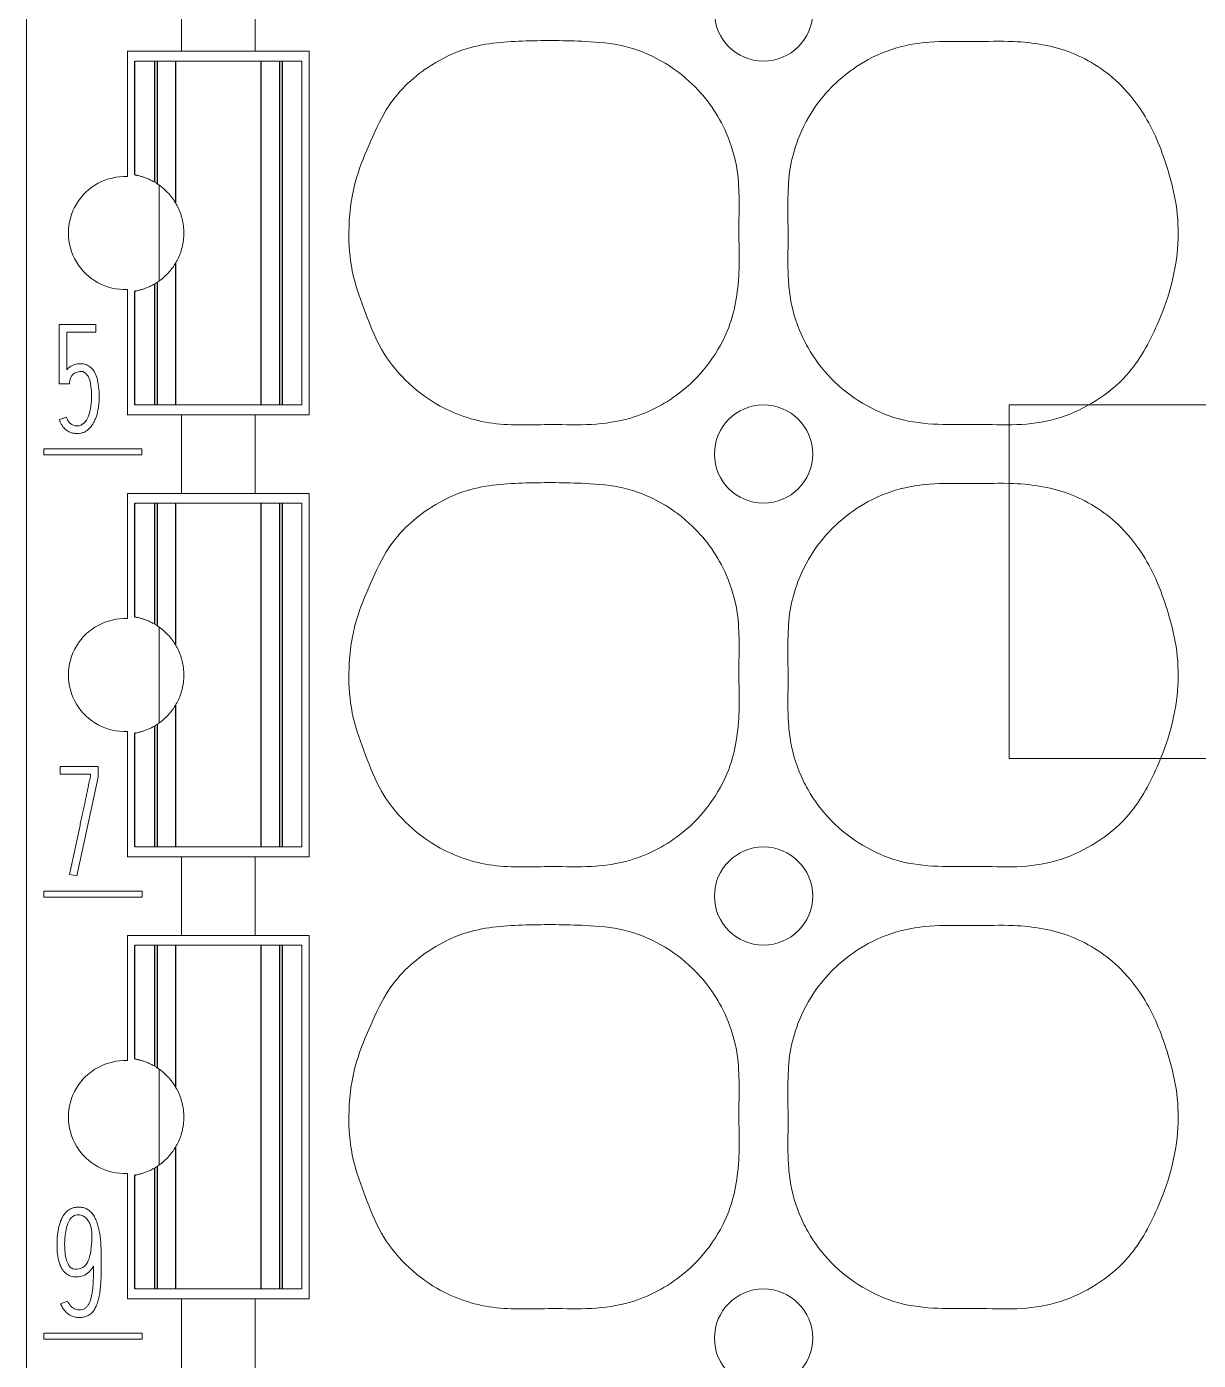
# Model space of a CAD drawing. Header units: millimetres. Extents: x 6750 to 121550, y -28210 to 66060.
# Drawn here: x 16093.57 to 16104.27, y 16110.79 to 16122.96 of the extents above; entities that cross this region are included whole.
import ezdxf

# ---------------------------------------------------------------- set-up
doc = ezdxf.new("R2010")
doc.units = ezdxf.units.MM
doc.layers.add('1', color=7, linetype='Continuous')

# ---------------------------------------------------------------- blocks, each defined once
blk = doc.blocks.new('1')
at = {"layer": '1', "color": 7, "linetype": 'Continuous', "lineweight": 13}
for p, q in [((40264.824, 18077.346), (40264.824, 18034.999)), ((40266.399, 18067.099), (40266.399, 18067.899)), ((40267.149, 18067.899), (40267.149, 18067.099)), ((40265.849, 18067.099), (40265.849, 18065.823)), ((40266.399, 18067.099), (40265.849, 18067.099)), ((40267.149, 18067.099), (40266.399, 18067.099)), ((40267.699, 18067.099), (40267.149, 18067.099)), ((40267.699, 18063.399), (40267.699, 18067.099)), ((40265.923, 18066.999), (40265.923, 18065.841)), ((40265.924, 18066.999), (40266.124, 18066.999)), ((40265.924, 18066.999), (40265.924, 18065.841)), ((40265.924, 18066.999), (40265.924, 18065.841)), ((40266.152, 18066.999), (40266.124, 18066.999)), ((40266.34, 18066.999), (40266.152, 18066.999)), ((40267.396, 18066.999), (40267.208, 18066.999)), ((40267.424, 18066.999), (40267.396, 18066.999)), ((40267.624, 18066.999), (40267.424, 18066.999)), ((40267.624, 18066.999), (40267.624, 18063.499)), ((40265.924, 18065.841), (40265.924, 18065.841)), ((40266.173, 18064.761), (40266.173, 18065.737)), ((40265.849, 18064.675), (40265.849, 18063.399)), ((40265.923, 18064.657), (40265.924, 18064.657)), ((40265.923, 18064.656), (40265.923, 18063.499)), ((40265.924, 18064.657), (40265.924, 18064.657)), ((40265.924, 18064.657), (40265.924, 18063.499)), ((40265.924, 18064.657), (40265.924, 18063.499)), ((40265.155, 18064.319), (40265.527, 18064.319)), ((40265.155, 18063.713), (40265.155, 18064.319)), ((40265.527, 18064.241), (40265.233, 18064.241)), ((40265.233, 18064.241), (40265.233, 18063.857)), ((40265.527, 18064.319), (40265.527, 18064.241)), ((40265.26, 18063.713), (40265.155, 18063.713)), ((40265.849, 18063.399), (40266.399, 18063.399)), ((40265.924, 18063.499), (40266.124, 18063.499)), ((40266.152, 18063.499), (40266.124, 18063.499)), ((40266.34, 18063.499), (40266.152, 18063.499)), ((40266.399, 18062.599), (40266.399, 18063.399)), ((40266.399, 18063.399), (40267.149, 18063.399)), ((40267.149, 18063.399), (40267.699, 18063.399)), ((40267.149, 18063.399), (40267.149, 18062.599)), ((40267.396, 18063.499), (40267.208, 18063.499)), ((40267.424, 18063.499), (40267.396, 18063.499)), ((40267.624, 18063.499), (40267.424, 18063.499)), ((40265.157, 18063.35), (40265.23, 18063.376)), ((40264.998, 18063.051), (40264.998, 18062.99)), ((40265.997, 18063.051), (40264.998, 18063.051)), ((40264.998, 18062.99), (40265.997, 18062.99)), ((40265.997, 18062.99), (40265.997, 18063.051)), ((40265.849, 18062.599), (40265.849, 18061.323)), ((40266.399, 18062.599), (40265.849, 18062.599)), ((40267.149, 18062.599), (40266.399, 18062.599)), ((40267.699, 18062.599), (40267.149, 18062.599)), ((40267.699, 18058.899), (40267.699, 18062.599)), ((40265.923, 18062.499), (40265.923, 18061.341)), ((40265.924, 18062.499), (40266.124, 18062.499)), ((40265.924, 18062.499), (40265.924, 18061.341)), ((40265.924, 18062.499), (40265.924, 18061.341)), ((40266.152, 18062.499), (40266.124, 18062.499)), ((40266.34, 18062.499), (40266.152, 18062.499)), ((40267.396, 18062.499), (40267.208, 18062.499)), ((40267.424, 18062.499), (40267.396, 18062.499)), ((40267.624, 18062.499), (40267.424, 18062.499)), ((40267.624, 18062.499), (40267.624, 18058.999)), ((40265.924, 18061.341), (40265.924, 18061.341)), ((40266.173, 18060.261), (40266.173, 18061.237)), ((40265.849, 18060.175), (40265.849, 18058.899)), ((40265.923, 18060.157), (40265.924, 18060.157)), ((40265.923, 18060.156), (40265.923, 18058.999)), ((40265.924, 18060.157), (40265.924, 18060.157)), ((40265.924, 18060.157), (40265.924, 18058.999)), ((40265.924, 18060.157), (40265.924, 18058.999)), ((40265.551, 18059.819), (40265.166, 18059.819)), ((40265.166, 18059.819), (40265.166, 18059.741)), ((40265.166, 18059.741), (40265.474, 18059.741)), ((40265.474, 18059.741), (40265.474, 18059.718)), ((40265.551, 18059.711), (40265.551, 18059.819)), ((40265.336, 18058.704), (40265.551, 18059.711)), ((40265.367, 18059.217), (40265.26, 18058.72)), ((40265.924, 18058.999), (40266.124, 18058.999)), ((40266.152, 18058.999), (40266.124, 18058.999)), ((40266.34, 18058.999), (40266.152, 18058.999)), ((40267.396, 18058.999), (40267.208, 18058.999)), ((40267.424, 18058.999), (40267.396, 18058.999)), ((40267.624, 18058.999), (40267.424, 18058.999)), ((40265.849, 18058.899), (40266.399, 18058.899)), ((40266.399, 18058.099), (40266.399, 18058.899)), ((40266.399, 18058.899), (40267.149, 18058.899)), ((40267.149, 18058.899), (40267.699, 18058.899)), ((40267.149, 18058.899), (40267.149, 18058.099)), ((40265.26, 18058.72), (40265.336, 18058.704)), ((40265.998, 18058.55), (40264.999, 18058.55)), ((40264.999, 18058.55), (40264.999, 18058.489)), ((40265.998, 18058.489), (40265.998, 18058.55)), ((40264.999, 18058.489), (40265.998, 18058.489)), ((40265.849, 18058.099), (40265.849, 18056.823)), ((40266.399, 18058.099), (40265.849, 18058.099)), ((40267.149, 18058.099), (40266.399, 18058.099)), ((40267.699, 18058.099), (40267.149, 18058.099)), ((40267.699, 18054.399), (40267.699, 18058.099)), ((40265.923, 18057.999), (40265.923, 18056.841)), ((40265.924, 18057.999), (40265.924, 18056.841)), ((40265.924, 18057.999), (40265.924, 18056.841)), ((40265.924, 18057.999), (40266.124, 18057.999)), ((40266.152, 18057.999), (40266.124, 18057.999)), ((40266.34, 18057.999), (40266.152, 18057.999)), ((40267.396, 18057.999), (40267.208, 18057.999)), ((40267.424, 18057.999), (40267.396, 18057.999)), ((40267.624, 18057.999), (40267.424, 18057.999)), ((40267.624, 18057.999), (40267.624, 18054.499)), ((40265.924, 18056.841), (40265.924, 18056.841)), ((40266.173, 18055.761), (40266.173, 18056.737)), ((40265.849, 18055.675), (40265.849, 18054.399)), ((40265.923, 18055.657), (40265.924, 18055.657)), ((40265.923, 18055.656), (40265.923, 18054.499)), ((40265.924, 18055.657), (40265.924, 18055.657)), ((40265.924, 18055.657), (40265.924, 18054.499)), ((40265.924, 18055.657), (40265.924, 18054.499)), ((40265.924, 18054.499), (40266.124, 18054.499)), ((40266.152, 18054.499), (40266.124, 18054.499)), ((40266.34, 18054.499), (40266.152, 18054.499)), ((40267.396, 18054.499), (40267.208, 18054.499)), ((40267.424, 18054.499), (40267.396, 18054.499)), ((40267.624, 18054.499), (40267.424, 18054.499)), ((40265.17, 18054.347), (40265.241, 18054.376)), ((40265.849, 18054.399), (40266.399, 18054.399)), ((40266.399, 18053.599), (40266.399, 18054.399)), ((40266.399, 18054.399), (40267.149, 18054.399)), ((40267.149, 18054.399), (40267.699, 18054.399)), ((40267.149, 18054.399), (40267.149, 18053.599)), ((40265, 18054.05), (40265, 18053.989)), ((40265.998, 18054.05), (40265, 18054.05)), ((40265.998, 18053.989), (40265.998, 18054.05)), ((40265, 18053.989), (40265.998, 18053.989))]:
    blk.add_line(p, q, dxfattribs=at)
at = {"layer": '1', "color": 7, "linetype": 'Continuous', "lineweight": 25}
for p, q in [((40266.124, 18066.999), (40266.124, 18065.769)), ((40266.152, 18066.999), (40266.152, 18065.751)), ((40266.34, 18066.999), (40266.34, 18065.555)), ((40267.208, 18066.999), (40267.208, 18063.499)), ((40267.396, 18066.999), (40267.396, 18063.499)), ((40267.424, 18066.999), (40267.424, 18063.499)), ((40266.34, 18064.943), (40266.34, 18063.499)), ((40266.152, 18064.747), (40266.152, 18063.499)), ((40266.124, 18064.729), (40266.124, 18063.499)), ((40266.124, 18062.499), (40266.124, 18061.269)), ((40266.152, 18062.499), (40266.152, 18061.251)), ((40266.34, 18062.499), (40266.34, 18061.055)), ((40267.208, 18062.499), (40267.208, 18058.999)), ((40267.396, 18062.499), (40267.396, 18058.999)), ((40267.424, 18062.499), (40267.424, 18058.999)), ((40266.34, 18060.443), (40266.34, 18058.999)), ((40266.124, 18060.229), (40266.124, 18058.999)), ((40266.152, 18060.247), (40266.152, 18058.999)), ((40266.124, 18057.999), (40266.124, 18056.769)), ((40266.152, 18057.999), (40266.152, 18056.751)), ((40266.34, 18057.999), (40266.34, 18056.555)), ((40267.208, 18057.999), (40267.208, 18054.499)), ((40267.396, 18057.999), (40267.396, 18054.499)), ((40267.424, 18057.999), (40267.424, 18054.499)), ((40266.34, 18055.943), (40266.34, 18054.499)), ((40266.124, 18055.729), (40266.124, 18054.499)), ((40266.152, 18055.747), (40266.152, 18054.499))]:
    blk.add_line(p, q, dxfattribs=at)
at = {"layer": '1', "color": 7, "linetype": 'Continuous', "lineweight": 13}
for centre in [(40272.324, 18067.499), (40272.324, 18062.999), (40272.324, 18058.499), (40272.324, 18053.999)]:
    blk.add_circle(centre, 0.5, dxfattribs=at)
for centre, radius, start, end in [((40265.824, 18065.249), 0.575, 87.5081, 272.4919), ((40265.824, 18065.249), 0.6, 56.8644, 60), ((40265.824, 18065.249), 0.6, 300, 303.1356), ((40265.824, 18060.749), 0.575, 87.5081, 272.4919), ((40265.824, 18060.749), 0.6, 56.8644, 60), ((40265.824, 18060.749), 0.6, 300, 303.1356), ((40265.824, 18056.249), 0.575, 87.5081, 272.4919), ((40265.824, 18056.249), 0.6, 56.8644, 60), ((40265.824, 18056.249), 0.6, 300, 303.1356)]:
    blk.add_arc(centre, radius, start, end, dxfattribs=at)
for points, knots in [([(40268.435, 18064.068), (40268.501, 18063.952), (40268.668, 18063.739), (40269.043, 18063.45), (40269.564, 18063.273), (40270.104, 18063.307), (40270.571, 18063.289), (40271.041, 18063.357), (40271.464, 18063.583), (40271.79, 18063.926), (40272.021, 18064.341), (40272.087, 18064.815), (40272.065, 18065.348), (40272.093, 18065.82), (40271.941, 18066.341), (40271.668, 18066.735), (40271.288, 18067.017), (40270.91, 18067.172), (40270.44, 18067.209), (40269.909, 18067.211), (40269.366, 18067.178), (40268.875, 18066.943), (40268.519, 18066.618), (40268.326, 18066.186), (40268.193, 18065.879), (40268.118, 18065.551), (40268.092, 18065.217), (40268.131, 18064.812), (40268.272, 18064.435), (40268.369, 18064.184), (40268.435, 18064.068)], [0, 0, 0, 0, 0.03125, 0.0625, 0.109375, 0.15625, 0.1875, 0.21875, 0.265625, 0.296875, 0.328125, 0.375, 0.40625, 0.453125, 0.484375, 0.53125, 0.5625, 0.59375, 0.625, 0.671875, 0.71875, 0.75, 0.796875, 0.828125, 0.859375, 0.875, 0.90625, 0.9375, 0.96875, 1, 1, 1, 1]), ([(40272.8, 18064.043), (40272.869, 18063.929), (40273.038, 18063.718), (40273.366, 18063.477), (40273.744, 18063.326), (40274.148, 18063.293), (40274.549, 18063.305), (40274.951, 18063.286), (40275.351, 18063.355), (40275.717, 18063.529), (40276.086, 18063.831), (40276.314, 18064.25), (40276.477, 18064.689), (40276.551, 18065.087), (40276.544, 18065.491), (40276.432, 18065.948), (40276.263, 18066.389), (40275.931, 18066.821), (40275.474, 18067.124), (40274.933, 18067.213), (40274.465, 18067.193), (40274.064, 18067.209), (40273.662, 18067.15), (40273.324, 18066.992), (40273.057, 18066.787), (40272.834, 18066.534), (40272.675, 18066.236), (40272.584, 18065.911), (40272.568, 18065.575), (40272.577, 18065.208), (40272.568, 18064.873), (40272.594, 18064.538), (40272.672, 18064.279), (40272.765, 18064.101), (40272.8, 18064.043)], [0, 0, 0, 0, 0.03125, 0.0625, 0.09375, 0.125, 0.15625, 0.1875, 0.21875, 0.25, 0.28125, 0.328125, 0.359375, 0.390625, 0.421875, 0.453125, 0.5, 0.53125, 0.578125, 0.625, 0.65625, 0.6875, 0.71875, 0.75, 0.773438, 0.796875, 0.828125, 0.851562, 0.875, 0.90625, 0.9375, 0.953125, 0.984375, 1, 1, 1, 1]), ([(40267.208, 18066.999), (40267.198, 18066.999), (40267.18, 18066.999), (40267.152, 18066.999), (40267.123, 18066.999), (40267.102, 18066.999), (40267.066, 18066.999), (40266.995, 18066.999), (40266.92, 18066.999), (40266.827, 18066.999), (40266.728, 18066.999), (40266.63, 18066.999), (40266.55, 18066.999), (40266.482, 18066.999), (40266.443, 18066.999), (40266.424, 18066.999), (40266.385, 18066.999), (40266.358, 18066.999), (40266.34, 18066.999)], [0, 0, 0, 0, 0.06207, 0.11975, 0.187035, 0.2395, 0.284229, 0.328958, 0.391725, 0.453791, 0.535986, 0.613149, 0.671042, 0.715771, 0.7605, 0.819646, 0.88025, 1, 1, 1, 1]), ([(40266.124, 18065.769), (40266.112, 18065.775), (40266.1, 18065.782), (40266.082, 18065.791), (40266.076, 18065.793), (40266.064, 18065.799), (40266.058, 18065.801), (40266.04, 18065.809), (40266.028, 18065.813), (40266.012, 18065.819), (40266.007, 18065.82), (40265.996, 18065.824), (40265.991, 18065.825), (40265.976, 18065.829), (40265.968, 18065.832), (40265.956, 18065.834), (40265.952, 18065.835), (40265.946, 18065.836), (40265.94, 18065.838), (40265.935, 18065.839), (40265.931, 18065.839), (40265.929, 18065.84), (40265.925, 18065.84), (40265.924, 18065.841), (40265.924, 18065.841)], [0, 0, 0, 0, 0.125085, 0.125085, 0.187628, 0.187628, 0.25017, 0.25017, 0.375256, 0.375256, 0.437798, 0.437798, 0.500341, 0.500341, 0.625426, 0.625426, 0.687969, 0.687969, 0.750511, 0.813054, 0.813054, 0.875596, 0.875596, 1, 1, 1, 1]), ([(40266.34, 18065.555), (40266.336, 18065.562), (40266.331, 18065.569), (40266.321, 18065.585), (40266.315, 18065.593), (40266.303, 18065.61), (40266.296, 18065.619), (40266.282, 18065.636), (40266.275, 18065.645), (40266.259, 18065.662), (40266.25, 18065.671), (40266.233, 18065.688), (40266.223, 18065.697), (40266.194, 18065.721), (40266.174, 18065.737), (40266.152, 18065.751)], [0, 0, 0, 0, 0.125, 0.125, 0.25, 0.25, 0.375, 0.375, 0.5, 0.5, 0.625, 0.625, 0.75, 0.75, 1, 1, 1, 1]), ([(40266.34, 18064.943), (40266.35, 18064.96), (40266.359, 18064.978), (40266.373, 18065.008), (40266.378, 18065.019), (40266.387, 18065.041), (40266.391, 18065.053), (40266.399, 18065.079), (40266.403, 18065.092), (40266.408, 18065.113), (40266.41, 18065.12), (40266.413, 18065.135), (40266.414, 18065.142), (40266.418, 18065.166), (40266.42, 18065.181), (40266.422, 18065.206), (40266.423, 18065.215), (40266.423, 18065.232), (40266.424, 18065.249), (40266.423, 18065.266), (40266.423, 18065.283), (40266.422, 18065.292), (40266.42, 18065.316), (40266.418, 18065.332), (40266.414, 18065.355), (40266.413, 18065.363), (40266.41, 18065.378), (40266.408, 18065.385), (40266.403, 18065.406), (40266.399, 18065.419), (40266.391, 18065.444), (40266.387, 18065.456), (40266.378, 18065.479), (40266.373, 18065.49), (40266.359, 18065.52), (40266.35, 18065.538), (40266.34, 18065.555)], [0, 0, 0, 0, 0.125, 0.125, 0.1875, 0.1875, 0.25, 0.25, 0.3125, 0.3125, 0.34375, 0.34375, 0.375, 0.375, 0.4375, 0.4375, 0.46875, 0.46875, 0.5, 0.53125, 0.53125, 0.5625, 0.5625, 0.625, 0.625, 0.65625, 0.65625, 0.6875, 0.6875, 0.75, 0.75, 0.8125, 0.8125, 0.875, 0.875, 1, 1, 1, 1]), ([(40266.152, 18064.747), (40266.174, 18064.761), (40266.194, 18064.776), (40266.223, 18064.801), (40266.233, 18064.81), (40266.25, 18064.827), (40266.259, 18064.835), (40266.274, 18064.853), (40266.282, 18064.862), (40266.296, 18064.879), (40266.303, 18064.888), (40266.315, 18064.905), (40266.321, 18064.913), (40266.331, 18064.929), (40266.336, 18064.936), (40266.34, 18064.943)], [0, 0, 0, 0, 0.25, 0.25, 0.375, 0.375, 0.5, 0.5, 0.625, 0.625, 0.75, 0.75, 0.875, 0.875, 1, 1, 1, 1]), ([(40265.924, 18064.657), (40265.924, 18064.657), (40265.925, 18064.658), (40265.929, 18064.658), (40265.931, 18064.659), (40265.935, 18064.659), (40265.937, 18064.66), (40265.945, 18064.661), (40265.952, 18064.663), (40265.964, 18064.666), (40265.968, 18064.667), (40265.977, 18064.669), (40265.986, 18064.671), (40265.996, 18064.674), (40266.006, 18064.677), (40266.012, 18064.679), (40266.028, 18064.685), (40266.04, 18064.689), (40266.064, 18064.699), (40266.076, 18064.704), (40266.1, 18064.716), (40266.112, 18064.723), (40266.124, 18064.729)], [0, 0, 0, 0, 0.125, 0.125, 0.1875, 0.1875, 0.25, 0.25, 0.375, 0.375, 0.4375, 0.4375, 0.5, 0.5625, 0.5625, 0.625, 0.625, 0.75, 0.75, 0.875, 0.875, 1, 1, 1, 1]), ([(40265.233, 18063.857), (40265.237, 18063.863), (40265.247, 18063.873), (40265.265, 18063.888), (40265.286, 18063.901), (40265.31, 18063.911), (40265.339, 18063.917), (40265.38, 18063.92), (40265.429, 18063.913), (40265.479, 18063.883), (40265.518, 18063.834), (40265.544, 18063.766), (40265.559, 18063.68), (40265.563, 18063.597), (40265.561, 18063.528), (40265.556, 18063.477), (40265.547, 18063.43), (40265.535, 18063.386), (40265.52, 18063.347), (40265.502, 18063.311), (40265.482, 18063.281), (40265.458, 18063.255), (40265.433, 18063.234), (40265.405, 18063.219), (40265.375, 18063.21), (40265.351, 18063.208), (40265.333, 18063.208), (40265.321, 18063.209), (40265.306, 18063.21), (40265.29, 18063.213), (40265.273, 18063.218), (40265.255, 18063.226), (40265.237, 18063.236), (40265.219, 18063.25), (40265.201, 18063.268), (40265.183, 18063.29), (40265.169, 18063.318), (40265.161, 18063.339), (40265.157, 18063.35)], [0, 0, 0, 0, 0.016185, 0.033271, 0.051531, 0.071348, 0.093558, 0.118791, 0.162536, 0.203888, 0.248609, 0.301929, 0.367689, 0.447774, 0.488171, 0.526452, 0.56284, 0.597093, 0.628979, 0.658815, 0.68665, 0.712645, 0.737417, 0.761185, 0.784296, 0.807668, 0.815424, 0.824863, 0.835991, 0.848402, 0.861845, 0.876497, 0.892371, 0.909638, 0.928581, 0.949563, 0.973224, 1, 1, 1, 1]), ([(40265.23, 18063.376), (40265.234, 18063.358), (40265.25, 18063.326), (40265.296, 18063.285), (40265.364, 18063.281), (40265.43, 18063.326), (40265.467, 18063.412), (40265.487, 18063.535), (40265.484, 18063.665), (40265.465, 18063.783), (40265.402, 18063.847), (40265.337, 18063.837), (40265.284, 18063.807), (40265.263, 18063.756), (40265.26, 18063.724), (40265.26, 18063.713)], [0, 0, 0, 0, 0.050241, 0.110658, 0.170431, 0.241186, 0.332479, 0.441283, 0.610569, 0.720659, 0.790637, 0.848737, 0.901567, 0.966598, 1, 1, 1, 1]), ([(40267.208, 18063.499), (40267.198, 18063.499), (40267.18, 18063.499), (40267.152, 18063.499), (40267.123, 18063.499), (40267.102, 18063.499), (40267.066, 18063.499), (40266.995, 18063.499), (40266.92, 18063.499), (40266.827, 18063.499), (40266.728, 18063.499), (40266.63, 18063.499), (40266.55, 18063.499), (40266.482, 18063.499), (40266.443, 18063.499), (40266.424, 18063.499), (40266.385, 18063.499), (40266.358, 18063.499), (40266.34, 18063.499)], [0, 0, 0, 0, 0.06207, 0.11975, 0.187035, 0.2395, 0.284229, 0.328958, 0.391725, 0.453791, 0.535986, 0.613149, 0.671042, 0.715771, 0.7605, 0.819646, 0.88025, 1, 1, 1, 1]), ([(40268.435, 18059.568), (40268.501, 18059.452), (40268.668, 18059.239), (40269.043, 18058.95), (40269.564, 18058.773), (40270.104, 18058.807), (40270.571, 18058.789), (40271.041, 18058.857), (40271.464, 18059.083), (40271.79, 18059.426), (40272.021, 18059.841), (40272.087, 18060.315), (40272.065, 18060.848), (40272.093, 18061.32), (40271.941, 18061.841), (40271.668, 18062.235), (40271.288, 18062.517), (40270.91, 18062.672), (40270.44, 18062.709), (40269.909, 18062.711), (40269.366, 18062.678), (40268.875, 18062.443), (40268.519, 18062.118), (40268.326, 18061.686), (40268.193, 18061.379), (40268.118, 18061.051), (40268.092, 18060.717), (40268.131, 18060.312), (40268.272, 18059.935), (40268.369, 18059.684), (40268.435, 18059.568)], [0, 0, 0, 0, 0.03125, 0.0625, 0.109375, 0.15625, 0.1875, 0.21875, 0.265625, 0.296875, 0.328125, 0.375, 0.40625, 0.453125, 0.484375, 0.53125, 0.5625, 0.59375, 0.625, 0.671875, 0.71875, 0.75, 0.796875, 0.828125, 0.859375, 0.875, 0.90625, 0.9375, 0.96875, 1, 1, 1, 1]), ([(40272.8, 18059.543), (40272.869, 18059.429), (40273.038, 18059.218), (40273.366, 18058.977), (40273.744, 18058.826), (40274.148, 18058.793), (40274.549, 18058.805), (40274.951, 18058.786), (40275.351, 18058.855), (40275.717, 18059.029), (40276.086, 18059.331), (40276.314, 18059.75), (40276.477, 18060.189), (40276.551, 18060.587), (40276.544, 18060.991), (40276.432, 18061.448), (40276.263, 18061.889), (40275.931, 18062.321), (40275.474, 18062.624), (40274.933, 18062.713), (40274.465, 18062.693), (40274.064, 18062.709), (40273.662, 18062.65), (40273.324, 18062.492), (40273.057, 18062.287), (40272.834, 18062.034), (40272.675, 18061.736), (40272.584, 18061.411), (40272.568, 18061.075), (40272.577, 18060.708), (40272.568, 18060.373), (40272.594, 18060.038), (40272.672, 18059.779), (40272.765, 18059.601), (40272.8, 18059.543)], [0, 0, 0, 0, 0.03125, 0.0625, 0.09375, 0.125, 0.15625, 0.1875, 0.21875, 0.25, 0.28125, 0.328125, 0.359375, 0.390625, 0.421875, 0.453125, 0.5, 0.53125, 0.578125, 0.625, 0.65625, 0.6875, 0.71875, 0.75, 0.773438, 0.796875, 0.828125, 0.851562, 0.875, 0.90625, 0.9375, 0.953125, 0.984375, 1, 1, 1, 1]), ([(40267.208, 18062.499), (40267.198, 18062.499), (40267.18, 18062.499), (40267.152, 18062.499), (40267.123, 18062.499), (40267.102, 18062.499), (40267.066, 18062.499), (40266.995, 18062.499), (40266.92, 18062.499), (40266.827, 18062.499), (40266.728, 18062.499), (40266.63, 18062.499), (40266.55, 18062.499), (40266.482, 18062.499), (40266.443, 18062.499), (40266.424, 18062.499), (40266.385, 18062.499), (40266.358, 18062.499), (40266.34, 18062.499)], [0, 0, 0, 0, 0.06207, 0.11975, 0.187035, 0.2395, 0.284229, 0.328958, 0.391725, 0.453791, 0.535986, 0.613149, 0.671042, 0.715771, 0.7605, 0.819646, 0.88025, 1, 1, 1, 1]), ([(40266.124, 18061.269), (40266.112, 18061.275), (40266.1, 18061.282), (40266.082, 18061.291), (40266.076, 18061.293), (40266.064, 18061.299), (40266.058, 18061.301), (40266.04, 18061.309), (40266.028, 18061.313), (40266.012, 18061.319), (40266.007, 18061.32), (40265.996, 18061.324), (40265.991, 18061.325), (40265.976, 18061.329), (40265.968, 18061.332), (40265.956, 18061.334), (40265.952, 18061.335), (40265.946, 18061.336), (40265.94, 18061.338), (40265.935, 18061.339), (40265.931, 18061.339), (40265.929, 18061.34), (40265.925, 18061.34), (40265.924, 18061.341), (40265.924, 18061.341)], [0, 0, 0, 0, 0.125085, 0.125085, 0.187628, 0.187628, 0.25017, 0.25017, 0.375256, 0.375256, 0.437798, 0.437798, 0.500341, 0.500341, 0.625426, 0.625426, 0.687969, 0.687969, 0.750511, 0.813054, 0.813054, 0.875596, 0.875596, 1, 1, 1, 1]), ([(40266.34, 18061.055), (40266.336, 18061.062), (40266.331, 18061.069), (40266.321, 18061.085), (40266.315, 18061.093), (40266.303, 18061.11), (40266.296, 18061.119), (40266.282, 18061.136), (40266.275, 18061.145), (40266.259, 18061.162), (40266.25, 18061.171), (40266.233, 18061.188), (40266.223, 18061.197), (40266.194, 18061.221), (40266.174, 18061.237), (40266.152, 18061.251)], [0, 0, 0, 0, 0.125, 0.125, 0.25, 0.25, 0.375, 0.375, 0.5, 0.5, 0.625, 0.625, 0.75, 0.75, 1, 1, 1, 1]), ([(40266.34, 18060.443), (40266.35, 18060.46), (40266.359, 18060.478), (40266.373, 18060.508), (40266.378, 18060.519), (40266.387, 18060.541), (40266.391, 18060.553), (40266.399, 18060.579), (40266.403, 18060.592), (40266.408, 18060.613), (40266.41, 18060.62), (40266.413, 18060.635), (40266.414, 18060.642), (40266.418, 18060.666), (40266.42, 18060.681), (40266.422, 18060.706), (40266.423, 18060.715), (40266.423, 18060.732), (40266.424, 18060.749), (40266.423, 18060.766), (40266.423, 18060.783), (40266.422, 18060.792), (40266.42, 18060.816), (40266.418, 18060.832), (40266.414, 18060.855), (40266.413, 18060.863), (40266.41, 18060.878), (40266.408, 18060.885), (40266.403, 18060.906), (40266.399, 18060.919), (40266.391, 18060.944), (40266.387, 18060.956), (40266.378, 18060.979), (40266.373, 18060.99), (40266.359, 18061.02), (40266.35, 18061.038), (40266.34, 18061.055)], [0, 0, 0, 0, 0.125, 0.125, 0.1875, 0.1875, 0.25, 0.25, 0.3125, 0.3125, 0.34375, 0.34375, 0.375, 0.375, 0.4375, 0.4375, 0.46875, 0.46875, 0.5, 0.53125, 0.53125, 0.5625, 0.5625, 0.625, 0.625, 0.65625, 0.65625, 0.6875, 0.6875, 0.75, 0.75, 0.8125, 0.8125, 0.875, 0.875, 1, 1, 1, 1]), ([(40266.152, 18060.247), (40266.174, 18060.261), (40266.194, 18060.276), (40266.223, 18060.301), (40266.233, 18060.31), (40266.25, 18060.327), (40266.259, 18060.335), (40266.274, 18060.353), (40266.282, 18060.362), (40266.296, 18060.379), (40266.303, 18060.388), (40266.315, 18060.405), (40266.321, 18060.413), (40266.331, 18060.429), (40266.336, 18060.436), (40266.34, 18060.443)], [0, 0, 0, 0, 0.25, 0.25, 0.375, 0.375, 0.5, 0.5, 0.625, 0.625, 0.75, 0.75, 0.875, 0.875, 1, 1, 1, 1]), ([(40265.924, 18060.157), (40265.924, 18060.157), (40265.925, 18060.158), (40265.929, 18060.158), (40265.931, 18060.159), (40265.935, 18060.159), (40265.937, 18060.16), (40265.945, 18060.161), (40265.952, 18060.163), (40265.964, 18060.166), (40265.968, 18060.167), (40265.977, 18060.169), (40265.986, 18060.171), (40265.996, 18060.174), (40266.006, 18060.177), (40266.012, 18060.179), (40266.028, 18060.185), (40266.04, 18060.189), (40266.064, 18060.199), (40266.076, 18060.204), (40266.1, 18060.216), (40266.112, 18060.223), (40266.124, 18060.229)], [0, 0, 0, 0, 0.125, 0.125, 0.1875, 0.1875, 0.25, 0.25, 0.375, 0.375, 0.4375, 0.4375, 0.5, 0.5625, 0.5625, 0.625, 0.625, 0.75, 0.75, 0.875, 0.875, 1, 1, 1, 1]), ([(40265.474, 18059.718), (40265.474, 18059.716), (40265.471, 18059.71), (40265.469, 18059.695), (40265.463, 18059.671), (40265.456, 18059.639), (40265.448, 18059.601), (40265.439, 18059.557), (40265.429, 18059.509), (40265.418, 18059.455), (40265.406, 18059.398), (40265.393, 18059.339), (40265.38, 18059.278), (40265.371, 18059.238), (40265.367, 18059.217)], [0, 0, 0, 0, 0.011272, 0.041207, 0.089809, 0.153764, 0.229759, 0.3178, 0.415947, 0.522259, 0.636737, 0.75614, 0.877228, 1, 1, 1, 1]), ([(40267.208, 18058.999), (40267.198, 18058.999), (40267.18, 18058.999), (40267.152, 18058.999), (40267.123, 18058.999), (40267.102, 18058.999), (40267.066, 18058.999), (40266.995, 18058.999), (40266.92, 18058.999), (40266.827, 18058.999), (40266.728, 18058.999), (40266.63, 18058.999), (40266.55, 18058.999), (40266.482, 18058.999), (40266.443, 18058.999), (40266.424, 18058.999), (40266.385, 18058.999), (40266.358, 18058.999), (40266.34, 18058.999)], [0, 0, 0, 0, 0.06207, 0.11975, 0.187035, 0.2395, 0.284229, 0.328958, 0.391725, 0.453791, 0.535986, 0.613149, 0.671042, 0.715771, 0.7605, 0.819646, 0.88025, 1, 1, 1, 1]), ([(40268.435, 18055.068), (40268.501, 18054.952), (40268.668, 18054.739), (40269.043, 18054.45), (40269.564, 18054.273), (40270.104, 18054.307), (40270.571, 18054.289), (40271.041, 18054.357), (40271.464, 18054.583), (40271.79, 18054.926), (40272.021, 18055.341), (40272.087, 18055.815), (40272.065, 18056.348), (40272.093, 18056.82), (40271.941, 18057.341), (40271.668, 18057.735), (40271.288, 18058.017), (40270.91, 18058.172), (40270.44, 18058.209), (40269.909, 18058.211), (40269.366, 18058.178), (40268.875, 18057.943), (40268.519, 18057.618), (40268.326, 18057.186), (40268.193, 18056.879), (40268.118, 18056.551), (40268.092, 18056.217), (40268.131, 18055.812), (40268.272, 18055.435), (40268.369, 18055.184), (40268.435, 18055.068)], [0, 0, 0, 0, 0.03125, 0.0625, 0.109375, 0.15625, 0.1875, 0.21875, 0.265625, 0.296875, 0.328125, 0.375, 0.40625, 0.453125, 0.484375, 0.53125, 0.5625, 0.59375, 0.625, 0.671875, 0.71875, 0.75, 0.796875, 0.828125, 0.859375, 0.875, 0.90625, 0.9375, 0.96875, 1, 1, 1, 1]), ([(40272.8, 18055.043), (40272.869, 18054.929), (40273.038, 18054.718), (40273.366, 18054.477), (40273.744, 18054.326), (40274.148, 18054.293), (40274.549, 18054.305), (40274.951, 18054.286), (40275.351, 18054.355), (40275.717, 18054.529), (40276.086, 18054.831), (40276.314, 18055.25), (40276.477, 18055.689), (40276.551, 18056.087), (40276.544, 18056.491), (40276.432, 18056.948), (40276.263, 18057.389), (40275.931, 18057.821), (40275.474, 18058.124), (40274.933, 18058.213), (40274.465, 18058.193), (40274.064, 18058.209), (40273.662, 18058.15), (40273.324, 18057.992), (40273.057, 18057.787), (40272.834, 18057.534), (40272.675, 18057.236), (40272.584, 18056.911), (40272.568, 18056.575), (40272.577, 18056.208), (40272.568, 18055.873), (40272.594, 18055.538), (40272.672, 18055.279), (40272.765, 18055.101), (40272.8, 18055.043)], [0, 0, 0, 0, 0.03125, 0.0625, 0.09375, 0.125, 0.15625, 0.1875, 0.21875, 0.25, 0.28125, 0.328125, 0.359375, 0.390625, 0.421875, 0.453125, 0.5, 0.53125, 0.578125, 0.625, 0.65625, 0.6875, 0.71875, 0.75, 0.773438, 0.796875, 0.828125, 0.851562, 0.875, 0.90625, 0.9375, 0.953125, 0.984375, 1, 1, 1, 1]), ([(40267.208, 18057.999), (40267.198, 18057.999), (40267.18, 18057.999), (40267.152, 18057.999), (40267.123, 18057.999), (40267.102, 18057.999), (40267.066, 18057.999), (40266.995, 18057.999), (40266.92, 18057.999), (40266.827, 18057.999), (40266.728, 18057.999), (40266.63, 18057.999), (40266.55, 18057.999), (40266.482, 18057.999), (40266.443, 18057.999), (40266.424, 18057.999), (40266.385, 18057.999), (40266.358, 18057.999), (40266.34, 18057.999)], [0, 0, 0, 0, 0.06207, 0.11975, 0.187035, 0.2395, 0.284229, 0.328958, 0.391725, 0.453791, 0.535986, 0.613149, 0.671042, 0.715771, 0.7605, 0.819646, 0.88025, 1, 1, 1, 1]), ([(40266.124, 18056.769), (40266.112, 18056.775), (40266.1, 18056.782), (40266.082, 18056.791), (40266.076, 18056.793), (40266.064, 18056.799), (40266.058, 18056.801), (40266.04, 18056.809), (40266.028, 18056.813), (40266.012, 18056.819), (40266.007, 18056.82), (40265.996, 18056.824), (40265.991, 18056.825), (40265.976, 18056.829), (40265.968, 18056.832), (40265.956, 18056.834), (40265.952, 18056.835), (40265.946, 18056.836), (40265.94, 18056.838), (40265.935, 18056.839), (40265.931, 18056.839), (40265.929, 18056.84), (40265.925, 18056.84), (40265.924, 18056.841), (40265.924, 18056.841)], [0, 0, 0, 0, 0.125085, 0.125085, 0.187628, 0.187628, 0.25017, 0.25017, 0.375256, 0.375256, 0.437798, 0.437798, 0.500341, 0.500341, 0.625426, 0.625426, 0.687969, 0.687969, 0.750511, 0.813054, 0.813054, 0.875596, 0.875596, 1, 1, 1, 1]), ([(40266.34, 18056.555), (40266.336, 18056.562), (40266.331, 18056.569), (40266.321, 18056.585), (40266.315, 18056.593), (40266.303, 18056.61), (40266.296, 18056.619), (40266.282, 18056.636), (40266.275, 18056.645), (40266.259, 18056.662), (40266.25, 18056.671), (40266.233, 18056.688), (40266.223, 18056.697), (40266.194, 18056.721), (40266.174, 18056.737), (40266.152, 18056.751)], [0, 0, 0, 0, 0.125, 0.125, 0.25, 0.25, 0.375, 0.375, 0.5, 0.5, 0.625, 0.625, 0.75, 0.75, 1, 1, 1, 1]), ([(40266.34, 18055.943), (40266.35, 18055.96), (40266.359, 18055.978), (40266.373, 18056.008), (40266.378, 18056.019), (40266.387, 18056.041), (40266.391, 18056.053), (40266.399, 18056.079), (40266.403, 18056.092), (40266.408, 18056.113), (40266.41, 18056.12), (40266.413, 18056.135), (40266.414, 18056.142), (40266.418, 18056.166), (40266.42, 18056.181), (40266.422, 18056.206), (40266.423, 18056.215), (40266.423, 18056.232), (40266.424, 18056.249), (40266.423, 18056.266), (40266.423, 18056.283), (40266.422, 18056.292), (40266.42, 18056.316), (40266.418, 18056.332), (40266.414, 18056.355), (40266.413, 18056.363), (40266.41, 18056.378), (40266.408, 18056.385), (40266.403, 18056.406), (40266.399, 18056.419), (40266.391, 18056.444), (40266.387, 18056.456), (40266.378, 18056.479), (40266.373, 18056.49), (40266.359, 18056.52), (40266.35, 18056.538), (40266.34, 18056.555)], [0, 0, 0, 0, 0.125, 0.125, 0.1875, 0.1875, 0.25, 0.25, 0.3125, 0.3125, 0.34375, 0.34375, 0.375, 0.375, 0.4375, 0.4375, 0.46875, 0.46875, 0.5, 0.53125, 0.53125, 0.5625, 0.5625, 0.625, 0.625, 0.65625, 0.65625, 0.6875, 0.6875, 0.75, 0.75, 0.8125, 0.8125, 0.875, 0.875, 1, 1, 1, 1]), ([(40266.152, 18055.747), (40266.174, 18055.761), (40266.194, 18055.776), (40266.223, 18055.801), (40266.233, 18055.81), (40266.25, 18055.827), (40266.259, 18055.835), (40266.274, 18055.853), (40266.282, 18055.862), (40266.296, 18055.879), (40266.303, 18055.888), (40266.315, 18055.905), (40266.321, 18055.913), (40266.331, 18055.929), (40266.336, 18055.936), (40266.34, 18055.943)], [0, 0, 0, 0, 0.25, 0.25, 0.375, 0.375, 0.5, 0.5, 0.625, 0.625, 0.75, 0.75, 0.875, 0.875, 1, 1, 1, 1]), ([(40265.924, 18055.657), (40265.924, 18055.657), (40265.925, 18055.658), (40265.929, 18055.658), (40265.931, 18055.659), (40265.935, 18055.659), (40265.937, 18055.66), (40265.945, 18055.661), (40265.952, 18055.663), (40265.964, 18055.666), (40265.968, 18055.667), (40265.977, 18055.669), (40265.986, 18055.671), (40265.996, 18055.674), (40266.006, 18055.677), (40266.012, 18055.679), (40266.028, 18055.685), (40266.04, 18055.689), (40266.064, 18055.699), (40266.076, 18055.704), (40266.1, 18055.716), (40266.112, 18055.723), (40266.124, 18055.729)], [0, 0, 0, 0, 0.125, 0.125, 0.1875, 0.1875, 0.25, 0.25, 0.375, 0.375, 0.4375, 0.4375, 0.5, 0.5625, 0.5625, 0.625, 0.625, 0.75, 0.75, 0.875, 0.875, 1, 1, 1, 1]), ([(40265.506, 18054.731), (40265.493, 18054.709), (40265.462, 18054.669), (40265.401, 18054.629), (40265.335, 18054.618), (40265.272, 18054.626), (40265.218, 18054.656), (40265.178, 18054.707), (40265.151, 18054.774), (40265.136, 18054.858), (40265.132, 18054.952), (40265.136, 18055.047), (40265.15, 18055.132), (40265.17, 18055.193), (40265.188, 18055.231), (40265.201, 18055.252), (40265.215, 18055.27), (40265.229, 18055.285), (40265.244, 18055.298), (40265.26, 18055.308), (40265.276, 18055.317), (40265.291, 18055.323), (40265.306, 18055.327), (40265.321, 18055.33), (40265.336, 18055.332), (40265.361, 18055.333), (40265.397, 18055.33), (40265.441, 18055.314), (40265.477, 18055.285), (40265.505, 18055.249), (40265.529, 18055.206), (40265.547, 18055.156), (40265.561, 18055.101), (40265.572, 18055.041), (40265.578, 18054.977), (40265.581, 18054.91), (40265.584, 18054.841), (40265.584, 18054.767), (40265.584, 18054.689), (40265.581, 18054.61), (40265.577, 18054.537), (40265.571, 18054.471), (40265.56, 18054.412), (40265.546, 18054.359), (40265.528, 18054.314), (40265.505, 18054.276), (40265.477, 18054.245), (40265.443, 18054.223), (40265.403, 18054.211), (40265.36, 18054.207), (40265.318, 18054.211), (40265.279, 18054.223), (40265.244, 18054.244), (40265.213, 18054.272), (40265.188, 18054.307), (40265.175, 18054.333), (40265.17, 18054.347)], [0, 0, 0, 0, 0.028619, 0.053661, 0.078457, 0.10116, 0.122158, 0.144412, 0.170255, 0.201033, 0.237645, 0.27304, 0.304521, 0.332673, 0.342391, 0.35131, 0.359519, 0.36716, 0.374341, 0.38115, 0.387615, 0.393737, 0.399575, 0.40513, 0.410371, 0.415328, 0.433418, 0.449819, 0.465799, 0.482443, 0.500194, 0.519493, 0.540343, 0.562586, 0.586355, 0.611096, 0.636183, 0.661629, 0.692801, 0.721696, 0.748331, 0.772639, 0.794625, 0.814435, 0.832175, 0.848102, 0.862732, 0.876968, 0.892003, 0.908729, 0.923815, 0.938351, 0.95303, 0.968041, 0.983512, 1, 1, 1, 1]), ([(40265.333, 18055.253), (40265.304, 18055.248), (40265.255, 18055.209), (40265.229, 18055.126), (40265.213, 18055.042), (40265.209, 18054.943), (40265.214, 18054.843), (40265.238, 18054.76), (40265.283, 18054.7), (40265.363, 18054.692), (40265.437, 18054.744), (40265.473, 18054.843), (40265.485, 18054.941), (40265.491, 18055.054), (40265.481, 18055.141), (40265.439, 18055.216), (40265.392, 18055.254), (40265.347, 18055.256), (40265.333, 18055.253)], [0, 0, 0, 0, 0.0625, 0.125, 0.1875, 0.25, 0.34375, 0.40625, 0.4375, 0.5, 0.5625, 0.625, 0.71875, 0.78125, 0.875, 0.90625, 0.96875, 1, 1, 1, 1]), ([(40265.241, 18054.376), (40265.245, 18054.367), (40265.254, 18054.35), (40265.27, 18054.327), (40265.289, 18054.309), (40265.31, 18054.296), (40265.334, 18054.288), (40265.361, 18054.285), (40265.389, 18054.288), (40265.417, 18054.299), (40265.439, 18054.319), (40265.457, 18054.345), (40265.471, 18054.377), (40265.482, 18054.414), (40265.49, 18054.456), (40265.497, 18054.503), (40265.501, 18054.555), (40265.503, 18054.61), (40265.505, 18054.67), (40265.506, 18054.71), (40265.506, 18054.731)], [0, 0, 0, 0, 0.044259, 0.085262, 0.124204, 0.161428, 0.197566, 0.234474, 0.281375, 0.324246, 0.366961, 0.413022, 0.464144, 0.521587, 0.585766, 0.656638, 0.734459, 0.818204, 0.906713, 1, 1, 1, 1]), ([(40267.208, 18054.499), (40267.198, 18054.499), (40267.18, 18054.499), (40267.152, 18054.499), (40267.123, 18054.499), (40267.102, 18054.499), (40267.066, 18054.499), (40266.995, 18054.499), (40266.92, 18054.499), (40266.827, 18054.499), (40266.728, 18054.499), (40266.63, 18054.499), (40266.55, 18054.499), (40266.482, 18054.499), (40266.443, 18054.499), (40266.424, 18054.499), (40266.385, 18054.499), (40266.358, 18054.499), (40266.34, 18054.499)], [0, 0, 0, 0, 0.06207, 0.11975, 0.187035, 0.2395, 0.284229, 0.328958, 0.391725, 0.453791, 0.535986, 0.613149, 0.671042, 0.715771, 0.7605, 0.819646, 0.88025, 1, 1, 1, 1])]:
    blk.add_open_spline(points, degree=3, knots=knots, dxfattribs=at)
blk = doc.blocks.new('8')
at = {"layer": '1', "color": 7, "linetype": 'Continuous', "lineweight": 13}
for p, q in [((40337.913, 18067.716), (40342.913, 18067.716)), ((40337.913, 18067.716), (40337.913, 18064.116)), ((40337.913, 18064.116), (40342.913, 18064.116))]:
    blk.add_line(p, q, dxfattribs=at)

msp = doc.modelspace()

# ---------------------------------------------------------------- block references
at = {"xscale": 0.8966695132365401, "yscale": 0.8966695132365401, "zscale": 0.8966695132365401}
for name, p in [('1', (-20010.666, -77.482)), ('8', (-20067.236, -81.263))]:
    msp.add_blockref(name, p, dxfattribs=at)

doc.saveas('drawing.dxf')
